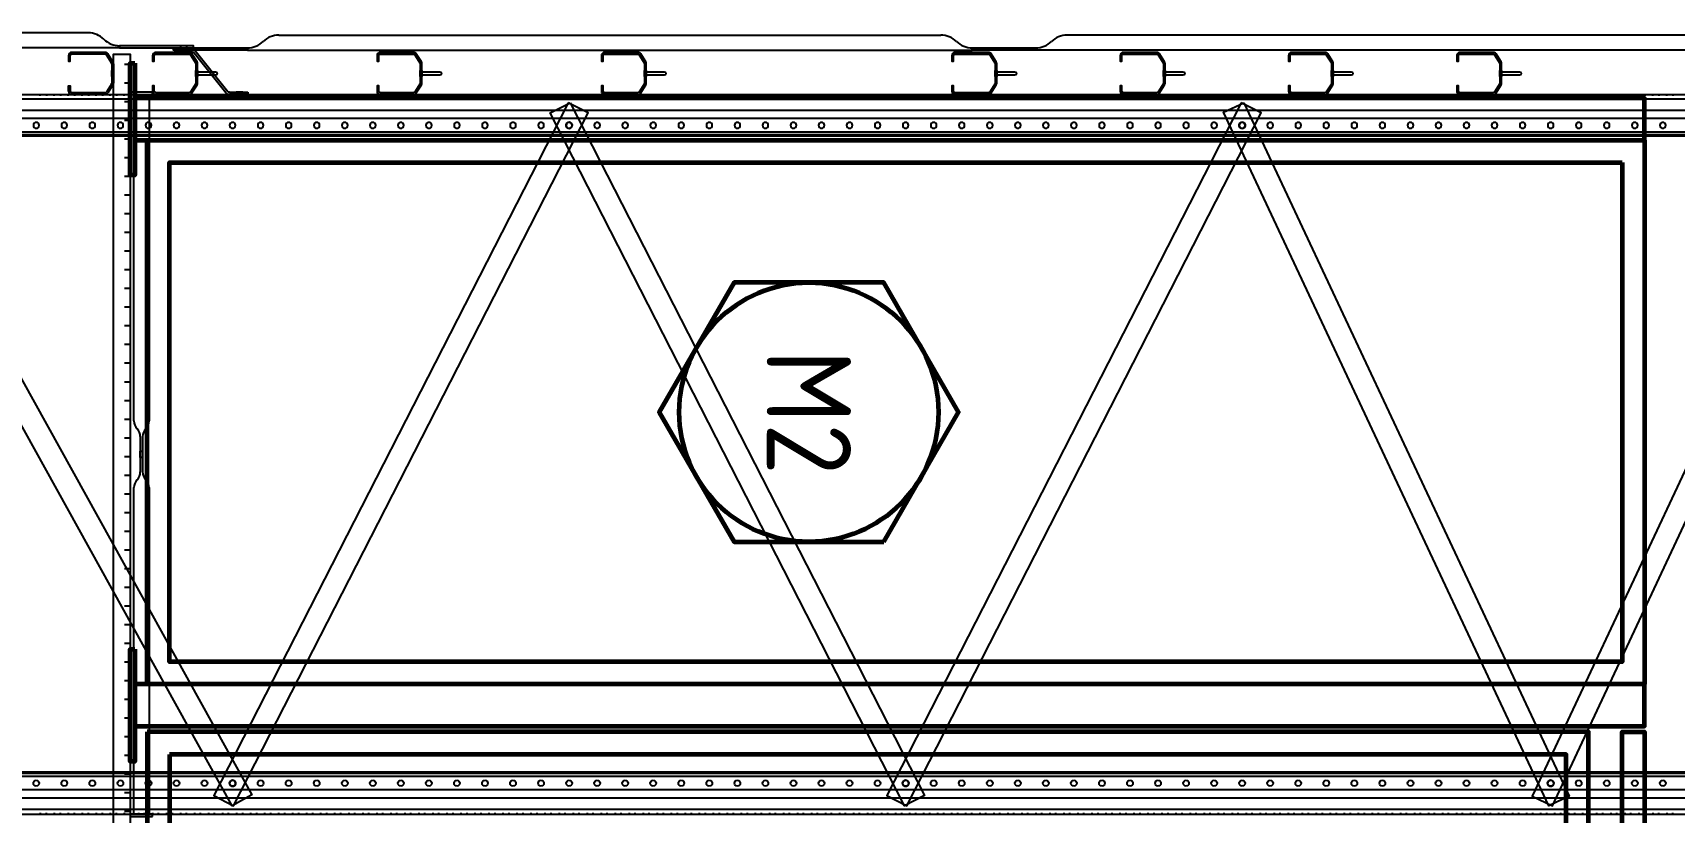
# Model space of a CAD drawing. Header units: millimetres. Extents: x -511490 to -68792, y -77452 to 318982.
# Drawn here: x -508642 to -505716, y 17857 to 19247 of the extents above; entities that cross this region are included whole.
import ezdxf

# ---------------------------------------------------------------- set-up
doc = ezdxf.new("R2010")
doc.units = ezdxf.units.MM
for name, color, linetype, lineweight in [('Fencing', 62, 'Continuous', 60), ('Multishuttle Phantom', 8, 'Continuous', 25), ('P05529 MS Rack Elevation$0$BRACING', 8, 'Continuous', 25), ('P05529 MS Rack Elevation$0$SUPPORTS & BRACKETS', 8, 'Continuous', 25)]:
    doc.layers.add(name, color=color, linetype=linetype, lineweight=lineweight)
doc.layers.add('P05529 MS Rack Elevation$0$Racking', color=8, linetype='Continuous')
doc.layers.add('P05529 MS Rack Plan$0$Racking', color=30, linetype='Continuous')
doc.styles.get("Standard").update_dxf_attribs({"font": 'ISOCP.SHX'})

# ---------------------------------------------------------------- blocks, each defined once
blk = doc.blocks.new('MAINTENANCE_FENCE_ELEV')
at = {"layer": 'Fencing'}
for points in [[(-12, 9151), (-12, 8951), (-20, 8951), (-20, 9151)], [(2680, 9013.5), (2680, 8043.5), (10, 8043.5), (10, 9013.5)], [(2640, 8973.5), (2640, 8083.5), (50, 8083.5), (50, 8973.5)], [(1323.4, 8297.5), (1456.7, 8528.5), (1323.4, 8759.5), (1056.6, 8759.5), (923.3, 8528.5), (1056.6, 8297.5)], [(-12, 8106), (-12, 7906), (-20, 7906), (-20, 8106)], [(10, 7958.5), (10, 6653.5), (2580, 6653.5), (2580, 7958.5)], [(2680, 6653.5), (2640, 6653.5), (2640, 7958.5), (2680, 7958.5)], [(50, 7918.5), (50, 6693.5), (2540, 6693.5), (2540, 7918.5)]]:
    blk.add_lwpolyline(points, close=True, dxfattribs=at)
for points in [[(-12, 9013.5), (2680, 9013.5), (2680, 9088.5), (-12, 9088.5)], [(-12, 7968.5), (2680, 7968.5), (2680, 8043.5), (-12, 8043.5)]]:
    blk.add_lwpolyline(points, dxfattribs=at)
blk.add_circle((1190, 8528.5), 231, dxfattribs=at)
at = {"layer": 'Fencing', "insert": (1190, 8528.5), "char_height": 150, "attachment_point": 5, "rotation": 270}
blk.add_mtext_dynamic_manual_height_columns('M2', width=413.257, gutter_width=12.5, heights=[0], dxfattribs=at)
blk = doc.blocks.new('*U59')
for p, q in [((0, 5750), (0, 5800)), ((8.4, 5800), (8.4, 5750)), ((28.65, 5800), (28.65, 5750)), ((43.13, 5800), (43.13, 5750)), ((67.1, 5800), (67.1, 5750)), ((72.1, 5800), (72.1, 5750)), ((74.5, 5800), (74.5, 5750)), ((0, 5700), (0, 5750)), ((8.4, 5750), (8.4, 5700)), ((28.65, 5750), (28.65, 5700)), ((43.13, 5750), (43.13, 5700)), ((67.1, 5750), (67.1, 5700)), ((72.1, 5750), (72.1, 5700)), ((74.5, 5750), (74.5, 5700)), ((0, 5650), (0, 5700)), ((8.4, 5700), (8.4, 5650)), ((28.65, 5700), (28.65, 5650)), ((43.13, 5700), (43.13, 5650)), ((67.1, 5700), (67.1, 5650)), ((72.1, 5700), (72.1, 5650)), ((74.5, 5700), (74.5, 5650)), ((0, 5600), (0, 5650)), ((8.4, 5650), (8.4, 5600)), ((28.65, 5650), (28.65, 5600)), ((43.13, 5650), (43.13, 5600)), ((67.1, 5650), (67.1, 5600)), ((72.1, 5650), (72.1, 5600)), ((74.5, 5650), (74.5, 5600)), ((0, 5550), (0, 5600)), ((8.4, 5600), (8.4, 5550)), ((28.65, 5600), (28.65, 5550)), ((43.13, 5600), (43.13, 5550)), ((67.1, 5600), (67.1, 5550)), ((72.1, 5600), (72.1, 5550)), ((74.5, 5600), (74.5, 5550)), ((0, 5500), (0, 5550)), ((8.4, 5550), (8.4, 5500)), ((28.65, 5550), (28.65, 5500)), ((43.13, 5550), (43.13, 5500)), ((67.1, 5550), (67.1, 5500)), ((72.1, 5550), (72.1, 5500)), ((74.5, 5550), (74.5, 5500)), ((0, 5450), (0, 5500)), ((8.4, 5500), (8.4, 5450)), ((28.65, 5500), (28.65, 5450)), ((43.13, 5500), (43.13, 5450)), ((67.1, 5500), (67.1, 5450)), ((72.1, 5500), (72.1, 5450)), ((74.5, 5500), (74.5, 5450)), ((0, 5400), (0, 5450)), ((8.4, 5450), (8.4, 5400)), ((28.65, 5450), (28.65, 5400)), ((43.13, 5450), (43.13, 5400)), ((67.1, 5450), (67.1, 5400)), ((72.1, 5450), (72.1, 5400)), ((74.5, 5450), (74.5, 5400)), ((0, 5350), (0, 5400)), ((8.4, 5400), (8.4, 5350)), ((28.65, 5400), (28.65, 5350)), ((43.13, 5400), (43.13, 5350)), ((67.1, 5400), (67.1, 5350)), ((72.1, 5400), (72.1, 5350)), ((74.5, 5400), (74.5, 5350)), ((0, 5300), (0, 5350)), ((8.4, 5350), (8.4, 5300)), ((28.65, 5350), (28.65, 5300)), ((43.13, 5350), (43.13, 5300)), ((67.1, 5350), (67.1, 5300)), ((72.1, 5350), (72.1, 5300)), ((74.5, 5350), (74.5, 5300)), ((0, 5250), (0, 5300)), ((8.4, 5300), (8.4, 5250)), ((28.65, 5300), (28.65, 5250)), ((43.13, 5300), (43.13, 5250)), ((67.1, 5300), (67.1, 5250)), ((72.1, 5300), (72.1, 5250)), ((74.5, 5300), (74.5, 5250)), ((0, 5200), (0, 5250)), ((8.4, 5250), (8.4, 5200)), ((28.65, 5250), (28.65, 5200)), ((43.13, 5250), (43.13, 5200)), ((67.1, 5250), (67.1, 5200)), ((72.1, 5250), (72.1, 5200)), ((74.5, 5250), (74.5, 5200)), ((0, 5150), (0, 5200)), ((8.4, 5200), (8.4, 5150)), ((28.65, 5200), (28.65, 5150)), ((43.13, 5200), (43.13, 5150)), ((67.1, 5200), (67.1, 5150)), ((72.1, 5200), (72.1, 5150)), ((74.5, 5200), (74.5, 5150)), ((0, 5100), (0, 5150)), ((8.4, 5150), (8.4, 5100)), ((28.65, 5150), (28.65, 5100)), ((43.13, 5150), (43.13, 5100)), ((67.1, 5150), (67.1, 5100)), ((72.1, 5150), (72.1, 5100)), ((74.5, 5150), (74.5, 5100)), ((0, 5050), (0, 5100)), ((8.4, 5100), (8.4, 5050)), ((28.65, 5100), (28.65, 5050)), ((43.13, 5100), (43.13, 5050)), ((67.1, 5100), (67.1, 5050)), ((72.1, 5100), (72.1, 5050)), ((74.5, 5100), (74.5, 5050)), ((0, 5000), (0, 5050)), ((8.4, 5050), (8.4, 5000)), ((28.65, 5050), (28.65, 5000)), ((43.13, 5050), (43.13, 5000)), ((67.1, 5050), (67.1, 5000)), ((72.1, 5050), (72.1, 5000)), ((74.5, 5050), (74.5, 5000)), ((0, 4950), (0, 5000)), ((8.4, 5000), (8.4, 4950)), ((28.65, 5000), (28.65, 4950)), ((43.13, 5000), (43.13, 4950)), ((67.1, 5000), (67.1, 4950)), ((72.1, 5000), (72.1, 4950)), ((74.5, 5000), (74.5, 4950)), ((0, 4900), (0, 4950)), ((8.4, 4950), (8.4, 4900)), ((28.65, 4950), (28.65, 4900)), ((43.13, 4950), (43.13, 4900)), ((67.1, 4950), (67.1, 4900)), ((72.1, 4950), (72.1, 4900)), ((74.5, 4950), (74.5, 4900)), ((0, 4850), (0, 4900)), ((8.4, 4900), (8.4, 4850)), ((28.65, 4900), (28.65, 4850)), ((43.13, 4900), (43.13, 4850)), ((67.1, 4900), (67.1, 4850)), ((72.1, 4900), (72.1, 4850)), ((74.5, 4900), (74.5, 4850)), ((0, 4800), (0, 4850)), ((8.4, 4850), (8.4, 4800)), ((28.65, 4850), (28.65, 4800)), ((43.13, 4850), (43.13, 4800)), ((67.1, 4850), (67.1, 4800)), ((72.1, 4850), (72.1, 4800)), ((74.5, 4850), (74.5, 4800)), ((0, 4750), (0, 4800)), ((8.4, 4800), (8.4, 4750)), ((28.65, 4800), (28.65, 4750)), ((43.13, 4800), (43.13, 4750)), ((67.1, 4800), (67.1, 4750)), ((72.1, 4800), (72.1, 4750)), ((74.5, 4800), (74.5, 4750)), ((0, 4700), (0, 4750)), ((8.4, 4750), (8.4, 4700)), ((28.65, 4750), (28.65, 4700)), ((43.13, 4750), (43.13, 4700)), ((67.1, 4750), (67.1, 4700)), ((72.1, 4750), (72.1, 4700)), ((74.5, 4750), (74.5, 4700)), ((0, 4650), (0, 4700)), ((8.4, 4700), (8.4, 4650)), ((28.65, 4700), (28.65, 4650)), ((43.13, 4700), (43.13, 4650)), ((67.1, 4700), (67.1, 4650)), ((72.1, 4700), (72.1, 4650)), ((74.5, 4700), (74.5, 4650)), ((0, 4600), (0, 4650)), ((8.4, 4650), (8.4, 4600)), ((28.65, 4650), (28.65, 4600)), ((43.13, 4650), (43.13, 4600)), ((67.1, 4650), (67.1, 4600)), ((72.1, 4650), (72.1, 4600)), ((74.5, 4650), (74.5, 4600)), ((0, 4550), (0, 4600)), ((8.4, 4600), (8.4, 4550)), ((28.65, 4600), (28.65, 4550)), ((43.13, 4600), (43.13, 4550)), ((67.1, 4600), (67.1, 4550)), ((72.1, 4600), (72.1, 4550)), ((74.5, 4600), (74.5, 4550)), ((0, 4500), (0, 4550)), ((8.4, 4550), (8.4, 4500)), ((28.65, 4550), (28.65, 4500)), ((43.13, 4550), (43.13, 4500)), ((67.1, 4550), (67.1, 4500)), ((72.1, 4550), (72.1, 4500)), ((74.5, 4550), (74.5, 4500)), ((0, 4450), (0, 4500)), ((8.4, 4500), (8.4, 4450)), ((28.65, 4500), (28.65, 4450)), ((43.13, 4500), (43.13, 4450)), ((67.1, 4500), (67.1, 4450)), ((72.1, 4500), (72.1, 4450)), ((74.5, 4500), (74.5, 4450)), ((0, 4400), (0, 4450)), ((8.4, 4450), (8.4, 4400)), ((28.65, 4450), (28.65, 4400)), ((43.13, 4450), (43.13, 4400)), ((67.1, 4450), (67.1, 4400)), ((72.1, 4450), (72.1, 4400)), ((74.5, 4450), (74.5, 4400)), ((0, 4350), (0, 4400)), ((8.4, 4400), (8.4, 4350)), ((28.65, 4400), (28.65, 4350)), ((43.13, 4400), (43.13, 4350)), ((67.1, 4400), (67.1, 4350)), ((72.1, 4400), (72.1, 4350)), ((74.5, 4400), (74.5, 4350)), ((0, 4300), (0, 4350)), ((8.4, 4350), (8.4, 4300)), ((28.65, 4350), (28.65, 4300)), ((43.13, 4350), (43.13, 4300)), ((67.1, 4350), (67.1, 4300)), ((72.1, 4350), (72.1, 4300)), ((74.5, 4350), (74.5, 4300)), ((0, 4250), (0, 4300)), ((8.4, 4300), (8.4, 4250)), ((28.65, 4300), (28.65, 4250)), ((43.13, 4300), (43.13, 4250)), ((67.1, 4300), (67.1, 4250)), ((72.1, 4300), (72.1, 4250)), ((74.5, 4300), (74.5, 4250)), ((0, 4200), (0, 4250)), ((8.4, 4250), (8.4, 4200)), ((28.65, 4250), (28.65, 4200)), ((43.13, 4250), (43.13, 4200)), ((67.1, 4250), (67.1, 4200)), ((72.1, 4250), (72.1, 4200)), ((74.5, 4250), (74.5, 4200)), ((0, 4150), (0, 4200)), ((8.4, 4200), (8.4, 4150)), ((28.65, 4200), (28.65, 4150)), ((43.13, 4200), (43.13, 4150)), ((67.1, 4200), (67.1, 4150)), ((72.1, 4200), (72.1, 4150)), ((74.5, 4200), (74.5, 4150)), ((0, 4100), (0, 4150)), ((8.4, 4150), (8.4, 4100)), ((28.65, 4150), (28.65, 4100)), ((43.13, 4150), (43.13, 4100)), ((67.1, 4150), (67.1, 4100)), ((72.1, 4150), (72.1, 4100)), ((74.5, 4150), (74.5, 4100)), ((0, 4050), (0, 4100)), ((8.4, 4100), (8.4, 4050)), ((28.65, 4100), (28.65, 4050)), ((43.13, 4100), (43.13, 4050)), ((67.1, 4100), (67.1, 4050)), ((72.1, 4100), (72.1, 4050)), ((74.5, 4100), (74.5, 4050)), ((0, 4000), (0, 4050)), ((8.4, 4050), (8.4, 4000)), ((28.65, 4050), (28.65, 4000)), ((43.13, 4050), (43.13, 4000)), ((67.1, 4050), (67.1, 4000)), ((72.1, 4050), (72.1, 4000)), ((74.5, 4050), (74.5, 4000)), ((0, 3950), (0, 4000)), ((8.4, 4000), (8.4, 3950)), ((28.65, 4000), (28.65, 3950)), ((43.13, 4000), (43.13, 3950)), ((67.1, 4000), (67.1, 3950)), ((72.1, 4000), (72.1, 3950)), ((74.5, 4000), (74.5, 3950)), ((0, 3900), (0, 3950)), ((8.4, 3950), (8.4, 3900)), ((28.65, 3950), (28.65, 3900)), ((43.13, 3950), (43.13, 3900)), ((67.1, 3950), (67.1, 3900)), ((72.1, 3950), (72.1, 3900)), ((74.5, 3950), (74.5, 3900)), ((0, 3850), (0, 3900)), ((8.4, 3900), (8.4, 3850)), ((28.65, 3900), (28.65, 3850)), ((43.13, 3900), (43.13, 3850)), ((67.1, 3900), (67.1, 3850)), ((72.1, 3900), (72.1, 3850)), ((74.5, 3900), (74.5, 3850)), ((0, 3800), (0, 3850)), ((8.4, 3850), (8.4, 3800)), ((28.65, 3850), (28.65, 3800)), ((43.13, 3850), (43.13, 3800)), ((67.1, 3850), (67.1, 3800)), ((72.1, 3850), (72.1, 3800)), ((74.5, 3850), (74.5, 3800)), ((0, 3750), (0, 3800)), ((8.4, 3800), (8.4, 3750)), ((28.65, 3800), (28.65, 3750)), ((43.13, 3800), (43.13, 3750)), ((67.1, 3800), (67.1, 3750)), ((72.1, 3800), (72.1, 3750)), ((74.5, 3800), (74.5, 3750)), ((0, 3700), (0, 3750)), ((8.4, 3750), (8.4, 3700)), ((28.65, 3750), (28.65, 3700)), ((43.13, 3750), (43.13, 3700)), ((67.1, 3750), (67.1, 3700)), ((72.1, 3750), (72.1, 3700)), ((74.5, 3750), (74.5, 3700)), ((0, 3650), (0, 3700)), ((8.4, 3700), (8.4, 3650)), ((28.65, 3700), (28.65, 3650)), ((43.13, 3700), (43.13, 3650)), ((67.1, 3700), (67.1, 3650)), ((72.1, 3700), (72.1, 3650)), ((74.5, 3700), (74.5, 3650)), ((0, 3600), (0, 3650)), ((8.4, 3650), (8.4, 3600)), ((28.65, 3650), (28.65, 3600)), ((43.13, 3650), (43.13, 3600)), ((67.1, 3650), (67.1, 3600)), ((72.1, 3650), (72.1, 3600)), ((74.5, 3650), (74.5, 3600)), ((0, 3550), (0, 3600)), ((8.4, 3600), (8.4, 3550)), ((28.65, 3600), (28.65, 3550)), ((43.13, 3600), (43.13, 3550)), ((67.1, 3600), (67.1, 3550)), ((72.1, 3600), (72.1, 3550)), ((74.5, 3600), (74.5, 3550)), ((0, 3500), (0, 3550)), ((8.4, 3550), (8.4, 3500)), ((28.65, 3550), (28.65, 3500)), ((43.13, 3550), (43.13, 3500)), ((67.1, 3550), (67.1, 3500)), ((72.1, 3550), (72.1, 3500)), ((74.5, 3550), (74.5, 3500)), ((0, 3450), (0, 3500)), ((8.4, 3500), (8.4, 3450)), ((28.65, 3500), (28.65, 3450)), ((43.13, 3500), (43.13, 3450)), ((67.1, 3500), (67.1, 3450)), ((72.1, 3500), (72.1, 3450)), ((74.5, 3500), (74.5, 3450)), ((0, 3400), (0, 3450)), ((8.4, 3450), (8.4, 3400)), ((28.65, 3450), (28.65, 3400)), ((43.13, 3450), (43.13, 3400)), ((67.1, 3450), (67.1, 3400)), ((72.1, 3450), (72.1, 3400)), ((74.5, 3450), (74.5, 3400)), ((0, 3350), (0, 3400)), ((8.4, 3400), (8.4, 3350)), ((28.65, 3400), (28.65, 3350)), ((43.13, 3400), (43.13, 3350)), ((67.1, 3400), (67.1, 3350)), ((72.1, 3400), (72.1, 3350)), ((74.5, 3400), (74.5, 3350)), ((0, 3300), (0, 3350)), ((8.4, 3350), (8.4, 3300)), ((28.65, 3350), (28.65, 3300)), ((43.13, 3350), (43.13, 3300)), ((67.1, 3350), (67.1, 3300)), ((72.1, 3350), (72.1, 3300)), ((74.5, 3350), (74.5, 3300)), ((0, 3250), (0, 3300)), ((8.4, 3300), (8.4, 3250)), ((28.65, 3300), (28.65, 3250)), ((43.13, 3300), (43.13, 3250)), ((67.1, 3300), (67.1, 3250)), ((72.1, 3300), (72.1, 3250)), ((74.5, 3300), (74.5, 3250)), ((0, 3200), (0, 3250)), ((8.4, 3250), (8.4, 3200)), ((28.65, 3250), (28.65, 3200)), ((43.13, 3250), (43.13, 3200)), ((67.1, 3250), (67.1, 3200)), ((72.1, 3250), (72.1, 3200)), ((74.5, 3250), (74.5, 3200)), ((0, 3150), (0, 3200)), ((8.4, 3200), (8.4, 3150)), ((28.65, 3200), (28.65, 3150)), ((43.13, 3200), (43.13, 3150)), ((67.1, 3200), (67.1, 3150)), ((72.1, 3200), (72.1, 3150)), ((74.5, 3200), (74.5, 3150)), ((0, 3100), (0, 3150)), ((8.4, 3150), (8.4, 3100)), ((28.65, 3150), (28.65, 3100)), ((43.13, 3150), (43.13, 3100)), ((67.1, 3150), (67.1, 3100)), ((72.1, 3150), (72.1, 3100)), ((74.5, 3150), (74.5, 3100)), ((0, 3050), (0, 3100)), ((8.4, 3100), (8.4, 3050)), ((28.65, 3100), (28.65, 3050)), ((43.13, 3100), (43.13, 3050)), ((67.1, 3100), (67.1, 3050)), ((72.1, 3100), (72.1, 3050)), ((74.5, 3100), (74.5, 3050)), ((0, 3000), (0, 3050)), ((8.4, 3050), (8.4, 3000)), ((28.65, 3050), (28.65, 3000)), ((43.13, 3050), (43.13, 3000)), ((67.1, 3050), (67.1, 3000)), ((72.1, 3050), (72.1, 3000)), ((74.5, 3050), (74.5, 3000)), ((0, 2950), (0, 3000)), ((8.4, 3000), (8.4, 2950)), ((28.65, 3000), (28.65, 2950)), ((43.13, 3000), (43.13, 2950)), ((67.1, 3000), (67.1, 2950)), ((72.1, 3000), (72.1, 2950)), ((74.5, 3000), (74.5, 2950)), ((0, 2900), (0, 2950)), ((8.4, 2950), (8.4, 2900)), ((28.65, 2950), (28.65, 2900)), ((43.13, 2950), (43.13, 2900)), ((67.1, 2950), (67.1, 2900)), ((72.1, 2950), (72.1, 2900)), ((74.5, 2950), (74.5, 2900)), ((0, 2850), (0, 2900)), ((8.4, 2900), (8.4, 2850)), ((28.65, 2900), (28.65, 2850)), ((43.13, 2900), (43.13, 2850)), ((67.1, 2900), (67.1, 2850)), ((72.1, 2900), (72.1, 2850)), ((74.5, 2900), (74.5, 2850)), ((0, 2800), (0, 2850)), ((8.4, 2850), (8.4, 2800)), ((28.65, 2850), (28.65, 2800)), ((43.13, 2850), (43.13, 2800)), ((67.1, 2850), (67.1, 2800)), ((72.1, 2850), (72.1, 2800)), ((74.5, 2850), (74.5, 2800))]:
    blk.add_line(p, q)
for points in [[(2.4, 5757), (0, 5757), (0, 5768), (2.4, 5768)], [(2.4, 5732), (0, 5732), (0, 5743), (2.4, 5743)], [(2.4, 5707), (0, 5707), (0, 5718), (2.4, 5718)], [(2.4, 5682), (0, 5682), (0, 5693), (2.4, 5693)], [(2.4, 5657), (0, 5657), (0, 5668), (2.4, 5668)], [(2.4, 5632), (0, 5632), (0, 5643), (2.4, 5643)], [(2.4, 5607), (0, 5607), (0, 5618), (2.4, 5618)], [(2.4, 5582), (0, 5582), (0, 5593), (2.4, 5593)], [(2.4, 5557), (0, 5557), (0, 5568), (2.4, 5568)], [(2.4, 5532), (0, 5532), (0, 5543), (2.4, 5543)], [(2.4, 5507), (0, 5507), (0, 5518), (2.4, 5518)], [(2.4, 5482), (0, 5482), (0, 5493), (2.4, 5493)], [(2.4, 5457), (0, 5457), (0, 5468), (2.4, 5468)], [(2.4, 5432), (0, 5432), (0, 5443), (2.4, 5443)], [(2.4, 5407), (0, 5407), (0, 5418), (2.4, 5418)], [(2.4, 5382), (0, 5382), (0, 5393), (2.4, 5393)], [(2.4, 5357), (0, 5357), (0, 5368), (2.4, 5368)], [(2.4, 5332), (0, 5332), (0, 5343), (2.4, 5343)], [(2.4, 5307), (0, 5307), (0, 5318), (2.4, 5318)], [(2.4, 5282), (0, 5282), (0, 5293), (2.4, 5293)], [(2.4, 5257), (0, 5257), (0, 5268), (2.4, 5268)], [(2.4, 5232), (0, 5232), (0, 5243), (2.4, 5243)], [(2.4, 5207), (0, 5207), (0, 5218), (2.4, 5218)], [(2.4, 5182), (0, 5182), (0, 5193), (2.4, 5193)], [(2.4, 5157), (0, 5157), (0, 5168), (2.4, 5168)], [(2.4, 5132), (0, 5132), (0, 5143), (2.4, 5143)], [(2.4, 5107), (0, 5107), (0, 5118), (2.4, 5118)], [(2.4, 5082), (0, 5082), (0, 5093), (2.4, 5093)], [(2.4, 5057), (0, 5057), (0, 5068), (2.4, 5068)], [(2.4, 5032), (0, 5032), (0, 5043), (2.4, 5043)], [(2.4, 5007), (0, 5007), (0, 5018), (2.4, 5018)], [(2.4, 4982), (0, 4982), (0, 4993), (2.4, 4993)], [(2.4, 4957), (0, 4957), (0, 4968), (2.4, 4968)], [(2.4, 4932), (0, 4932), (0, 4943), (2.4, 4943)], [(2.4, 4907), (0, 4907), (0, 4918), (2.4, 4918)], [(2.4, 4882), (0, 4882), (0, 4893), (2.4, 4893)], [(2.4, 4857), (0, 4857), (0, 4868), (2.4, 4868)], [(2.4, 4832), (0, 4832), (0, 4843), (2.4, 4843)], [(2.4, 4807), (0, 4807), (0, 4818), (2.4, 4818)], [(2.4, 4782), (0, 4782), (0, 4793), (2.4, 4793)], [(2.4, 4757), (0, 4757), (0, 4768), (2.4, 4768)], [(2.4, 4732), (0, 4732), (0, 4743), (2.4, 4743)], [(2.4, 4707), (0, 4707), (0, 4718), (2.4, 4718)], [(2.4, 4682), (0, 4682), (0, 4693), (2.4, 4693)], [(2.4, 4657), (0, 4657), (0, 4668), (2.4, 4668)], [(2.4, 4632), (0, 4632), (0, 4643), (2.4, 4643)], [(2.4, 4607), (0, 4607), (0, 4618), (2.4, 4618)], [(2.4, 4582), (0, 4582), (0, 4593), (2.4, 4593)], [(2.4, 4557), (0, 4557), (0, 4568), (2.4, 4568)], [(2.4, 4532), (0, 4532), (0, 4543), (2.4, 4543)], [(2.4, 4507), (0, 4507), (0, 4518), (2.4, 4518)], [(2.4, 4482), (0, 4482), (0, 4493), (2.4, 4493)], [(2.4, 4457), (0, 4457), (0, 4468), (2.4, 4468)], [(2.4, 4432), (0, 4432), (0, 4443), (2.4, 4443)], [(2.4, 4407), (0, 4407), (0, 4418), (2.4, 4418)], [(2.4, 4382), (0, 4382), (0, 4393), (2.4, 4393)], [(2.4, 4357), (0, 4357), (0, 4368), (2.4, 4368)], [(2.4, 4332), (0, 4332), (0, 4343), (2.4, 4343)], [(2.4, 4307), (0, 4307), (0, 4318), (2.4, 4318)], [(2.4, 4282), (0, 4282), (0, 4293), (2.4, 4293)], [(2.4, 4257), (0, 4257), (0, 4268), (2.4, 4268)], [(2.4, 4232), (0, 4232), (0, 4243), (2.4, 4243)], [(2.4, 4207), (0, 4207), (0, 4218), (2.4, 4218)], [(2.4, 4182), (0, 4182), (0, 4193), (2.4, 4193)], [(2.4, 4157), (0, 4157), (0, 4168), (2.4, 4168)], [(2.4, 4132), (0, 4132), (0, 4143), (2.4, 4143)], [(2.4, 4107), (0, 4107), (0, 4118), (2.4, 4118)], [(2.4, 4082), (0, 4082), (0, 4093), (2.4, 4093)], [(2.4, 4057), (0, 4057), (0, 4068), (2.4, 4068)], [(2.4, 4032), (0, 4032), (0, 4043), (2.4, 4043)], [(2.4, 4007), (0, 4007), (0, 4018), (2.4, 4018)], [(2.4, 3982), (0, 3982), (0, 3993), (2.4, 3993)], [(2.4, 3957), (0, 3957), (0, 3968), (2.4, 3968)], [(2.4, 3932), (0, 3932), (0, 3943), (2.4, 3943)], [(2.4, 3907), (0, 3907), (0, 3918), (2.4, 3918)], [(2.4, 3882), (0, 3882), (0, 3893), (2.4, 3893)], [(2.4, 3857), (0, 3857), (0, 3868), (2.4, 3868)], [(2.4, 3832), (0, 3832), (0, 3843), (2.4, 3843)], [(2.4, 3807), (0, 3807), (0, 3818), (2.4, 3818)], [(2.4, 3782), (0, 3782), (0, 3793), (2.4, 3793)], [(2.4, 3757), (0, 3757), (0, 3768), (2.4, 3768)], [(2.4, 3732), (0, 3732), (0, 3743), (2.4, 3743)], [(2.4, 3707), (0, 3707), (0, 3718), (2.4, 3718)], [(2.4, 3682), (0, 3682), (0, 3693), (2.4, 3693)], [(2.4, 3657), (0, 3657), (0, 3668), (2.4, 3668)], [(2.4, 3632), (0, 3632), (0, 3643), (2.4, 3643)], [(2.4, 3607), (0, 3607), (0, 3618), (2.4, 3618)], [(2.4, 3582), (0, 3582), (0, 3593), (2.4, 3593)], [(2.4, 3557), (0, 3557), (0, 3568), (2.4, 3568)], [(2.4, 3532), (0, 3532), (0, 3543), (2.4, 3543)], [(2.4, 3507), (0, 3507), (0, 3518), (2.4, 3518)], [(2.4, 3482), (0, 3482), (0, 3493), (2.4, 3493)], [(2.4, 3457), (0, 3457), (0, 3468), (2.4, 3468)], [(2.4, 3432), (0, 3432), (0, 3443), (2.4, 3443)], [(2.4, 3407), (0, 3407), (0, 3418), (2.4, 3418)], [(2.4, 3382), (0, 3382), (0, 3393), (2.4, 3393)], [(2.4, 3357), (0, 3357), (0, 3368), (2.4, 3368)], [(2.4, 3332), (0, 3332), (0, 3343), (2.4, 3343)], [(2.4, 3307), (0, 3307), (0, 3318), (2.4, 3318)], [(2.4, 3282), (0, 3282), (0, 3293), (2.4, 3293)], [(2.4, 3257), (0, 3257), (0, 3268), (2.4, 3268)], [(2.4, 3232), (0, 3232), (0, 3243), (2.4, 3243)], [(2.4, 3207), (0, 3207), (0, 3218), (2.4, 3218)], [(2.4, 3182), (0, 3182), (0, 3193), (2.4, 3193)], [(2.4, 3157), (0, 3157), (0, 3168), (2.4, 3168)], [(2.4, 3132), (0, 3132), (0, 3143), (2.4, 3143)], [(2.4, 3107), (0, 3107), (0, 3118), (2.4, 3118)], [(2.4, 3082), (0, 3082), (0, 3093), (2.4, 3093)], [(2.4, 3057), (0, 3057), (0, 3068), (2.4, 3068)], [(2.4, 3032), (0, 3032), (0, 3043), (2.4, 3043)], [(2.4, 3007), (0, 3007), (0, 3018), (2.4, 3018)], [(2.4, 2982), (0, 2982), (0, 2993), (2.4, 2993)], [(2.4, 2957), (0, 2957), (0, 2968), (2.4, 2968)], [(2.4, 2932), (0, 2932), (0, 2943), (2.4, 2943)], [(2.4, 2907), (0, 2907), (0, 2918), (2.4, 2918)], [(2.4, 2882), (0, 2882), (0, 2893), (2.4, 2893)], [(2.4, 2857), (0, 2857), (0, 2868), (2.4, 2868)]]:
    blk.add_lwpolyline(points)
for centre, start, end in [((55, 5750), 0, 180), ((55, 5750), 180, 0), ((55, 5700), 0, 180), ((55, 5700), 180, 0), ((55, 5650), 0, 180), ((55, 5650), 180, 0), ((55, 5600), 0, 180), ((55, 5600), 180, 0), ((55, 5550), 0, 180), ((55, 5550), 180, 0), ((55, 5500), 0, 180), ((55, 5500), 180, 0), ((55, 5450), 0, 180), ((55, 5450), 180, 0), ((55, 5400), 0, 180), ((55, 5400), 180, 0), ((55, 5350), 0, 180), ((55, 5350), 180, 0), ((55, 5300), 0, 180), ((55, 5300), 180, 0), ((55, 5250), 0, 180), ((55, 5250), 180, 0), ((55, 5200), 0, 180), ((55, 5200), 180, 0), ((55, 5150), 0, 180), ((55, 5150), 180, 0), ((55, 5100), 0, 180), ((55, 5100), 180, 0), ((55, 5050), 0, 180), ((55, 5050), 180, 0), ((55, 5000), 0, 180), ((55, 5000), 180, 0), ((55, 4950), 0, 180), ((55, 4950), 180, 0), ((55, 4900), 0, 180), ((55, 4900), 180, 0), ((55, 4850), 0, 180), ((55, 4850), 180, 0), ((55, 4800), 0, 180), ((55, 4800), 180, 0), ((55, 4750), 0, 180), ((55, 4750), 180, 0), ((55, 4700), 0, 180), ((55, 4700), 180, 0), ((55, 4650), 0, 180), ((55, 4650), 180, 0), ((55, 4600), 0, 180), ((55, 4600), 180, 0), ((55, 4550), 0, 180), ((55, 4550), 180, 0), ((55, 4500), 0, 180), ((55, 4500), 180, 0), ((55, 4450), 0, 180), ((55, 4450), 180, 0), ((55, 4400), 0, 180), ((55, 4400), 180, 0), ((55, 4350), 0, 180), ((55, 4350), 180, 0), ((55, 4300), 0, 180), ((55, 4300), 180, 0), ((55, 4250), 0, 180), ((55, 4250), 180, 0), ((55, 4200), 0, 180), ((55, 4200), 180, 0), ((55, 4150), 0, 180), ((55, 4150), 180, 0), ((55, 4100), 0, 180), ((55, 4100), 180, 0), ((55, 4050), 0, 180), ((55, 4050), 180, 0), ((55, 4000), 0, 180), ((55, 4000), 180, 0), ((55, 3950), 0, 180), ((55, 3950), 180, 0), ((55, 3900), 0, 180), ((55, 3900), 180, 0), ((55, 3850), 0, 180), ((55, 3850), 180, 0), ((55, 3800), 0, 180), ((55, 3800), 180, 0), ((55, 3750), 0, 180), ((55, 3750), 180, 0), ((55, 3700), 0, 180), ((55, 3700), 180, 0), ((55, 3650), 0, 180), ((55, 3650), 180, 0), ((55, 3600), 0, 180), ((55, 3600), 180, 0), ((55, 3550), 0, 180), ((55, 3550), 180, 0), ((55, 3500), 0, 180), ((55, 3500), 180, 0), ((55, 3450), 0, 180), ((55, 3450), 180, 0), ((55, 3400), 0, 180), ((55, 3400), 180, 0), ((55, 3350), 0, 180), ((55, 3350), 180, 0), ((55, 3300), 0, 180), ((55, 3300), 180, 0), ((55, 3250), 0, 180), ((55, 3250), 180, 0), ((55, 3200), 0, 180), ((55, 3200), 180, 0), ((55, 3150), 0, 180), ((55, 3150), 180, 0), ((55, 3100), 0, 180), ((55, 3100), 180, 0), ((55, 3050), 0, 180), ((55, 3050), 180, 0), ((55, 3000), 0, 180), ((55, 3000), 180, 0), ((55, 2950), 0, 180), ((55, 2950), 180, 0), ((55, 2900), 0, 180), ((55, 2900), 180, 0), ((55, 2850), 0, 180), ((55, 2850), 180, 0)]:
    blk.add_arc(centre, 5.2, start, end)
blk = doc.blocks.new('*U60')
blk.add_lwpolyline([(-40.3, 0.5), (1193.9, 684.5), (1213.3, 649.5), (-20.9, -34.5)], close=True)
for centre in [(1173, 650), (0, 0)]:
    blk.add_circle(centre, 5.5)
blk = doc.blocks.new('*U56')
blk.add_lwpolyline([(-40.3, 1.9), (1195.1, 633.7), (1213.3, 598.1), (-22.1, -33.7)], close=True)
for centre in [(1173, 600), (0, 0)]:
    blk.add_circle(centre, 5.5)
blk = doc.blocks.new('*U57')
blk.add_lwpolyline([(-40.2, 3.2), (1196.2, 583), (1213.2, 546.8), (-23.2, -33)], close=True)
for centre in [(1173, 550), (0, 0)]:
    blk.add_circle(centre, 5.5)
blk = doc.blocks.new('*U30')
blk.add_lwpolyline([(-6, -52), (-15.4, -52), (-15.4, -55), (-6, -55, 0.414214), (0, -49), (0, 10, 0.256291), (-2.8, 15.1), (-16.9, 24.1, 0.142766), (-20.1, 25), (-54.9, 25, 0.142766), (-58.1, 24.1), (-72.2, 15.1, 0.256291), (-75, 10), (-75, -49, 0.414214), (-69, -55), (-59.6, -55), (-59.6, -52), (-69, -52, -0.414214), (-72, -49), (-72, 10, -0.256291), (-70.6, 12.5), (-56.5, 21.5, -0.142766), (-54.9, 22), (-20.1, 22, -0.142766), (-18.5, 21.5), (-4.4, 12.5, -0.256291), (-3, 10), (-3, -49, -0.414214)], format="xyb", close=True)
for points in [[(-75, 5.5), (-72, 5.5), (-72, -5.5), (-75, -5.5)], [(-43, 25), (-32, 25), (-32, 22), (-43, 22)], [(-3, 5.5), (0, 5.5), (0, -5.5), (-3, -5.5)], [(-75, -19.5), (-72, -19.5), (-72, -30.5), (-75, -30.5)], [(-3, -19.5), (0, -19.5), (0, -30.5), (-3, -30.5)]]:
    blk.add_lwpolyline(points, close=True)
blk = doc.blocks.new('*U52')
for p, q in [((610, 2), (673, 2)), ((610, -2), (673, -2))]:
    blk.add_line(p, q)
for points in [[(0, 20), (-4, 20), (-4, -20), (0, -20)], [(636, 2), (647, 2), (647, -2), (636, -2)], [(1287, 20), (1283, 20), (1283, -20), (1287, -20)]]:
    blk.add_lwpolyline(points, close=True)
for points in [[(582, -13.5), (0, -13.5), (0, 13.5), (582, 13.5)], [(701, 13.5), (1283, 13.5), (1283, -13.5), (701, -13.5)]]:
    blk.add_lwpolyline(points)
for centre, start, end in [((582, -6.5), 45.5409, 90), ((610, 22), 225.5409, 270), ((673, 22), 270, 314.4591), ((701, -6.5), 90, 134.4591), ((582, 6.5), 270, 314.4591), ((610, -22), 90, 134.4591), ((673, -22), 45.5409, 90), ((701, 6.5), 225.5409, 270)]:
    blk.add_arc(centre, 20, start, end)
blk = doc.blocks.new('*U53')
for p, q in [((4, 15), (0, 15)), ((0, 15), (0, -18.1)), ((4, -18.1), (4, 15)), ((3, -24.3), (73.5, -80.7)), ((76, -77.6), (5.5, -21.2)), ((75, -83.8), (75, -115)), ((79, -115), (79, -83.8)), ((75, -115), (79, -115))]:
    blk.add_line(p, q)
for points in [[(0, 6), (4, 6), (4, -6), (0, -6)], [(75, -94), (79, -94), (79, -106), (75, -106)]]:
    blk.add_lwpolyline(points, close=True)
for centre, radius, start, end in [((8, -18.1), 8, 180, 231.3402), ((8, -18.1), 4, 180, 231.3402), ((71, -83.8), 4, 0, 51.3402), ((71, -83.8), 8, 0, 51.3402)]:
    blk.add_arc(centre, radius, start, end)
blk = doc.blocks.new('P05529 MS Rack Elevation$0$PLAN BRACE END')
at = {"layer": 'P05529 MS Rack Elevation$0$BRACING'}
blk.add_blockref('*U52', (-1284, -75), dxfattribs=at)
at = {"layer": 'P05529 MS Rack Elevation$0$SUPPORTS & BRACKETS', "xscale": -1}
blk.add_blockref('*U53', (-1284, 100), dxfattribs=at)
blk = doc.blocks.new('*U42')
for p, q in [((0, 3084.5), (4, 3084.5)), ((0, 3073.5), (4, 3073.5)), ((4, 2965.1), (4, 1596.3)), ((-22.9, 2909.1), (-22.9, 1652.4))]:
    blk.add_line(p, q)
blk.add_lwpolyline([(4, 2965.1), (4, 3097.1), (0, 3097.1), (0, 2965.1), (4, 2965.1)])
for centre, start, end in [((-40, 2965.1), 315.5409, 0), ((17.1, 2909.1), 135.5409, 180)]:
    blk.add_arc(centre, 40, start, end)
blk = doc.blocks.new('*U41')
for p, q in [((4, 2811.1), (4, 1519.4)), ((-22.9, 2755.1), (-22.9, 1575.4)), ((0, 1468.3), (4, 1468.3)), ((0, 1457.3), (4, 1457.3)), ((4, 113.9), (4, 1406.2)), ((-22.9, 169.9), (-22.9, 1350.2)), ((0, 5.5), (4, 5.5)), ((0, -5.5), (4, -5.5))]:
    blk.add_line(p, q)
blk.add_lwpolyline([(4, 1406.2), (0, 1406.2), (0, 1519.4), (4, 1519.4)], close=True)
blk.add_lwpolyline([(4, 113.9), (4, -18.1), (0, -18.1), (0, 113.9), (4, 113.9)])
for centre, start, end in [((17.1, 1575.4), 180, 224.4591), ((-40, 1519.4), 0, 44.4591), ((-40, 1406.2), 315.5409, 0), ((17.1, 1350.2), 135.5409, 180), ((17.1, 169.9), 180, 224.4591), ((-40, 113.9), 0, 44.4591)]:
    blk.add_arc(centre, 40, start, end)
blk = doc.blocks.new('P05529 MS Rack Elevation$0$Backstops')
at = {"layer": 'P05529 MS Rack Elevation$0$Racking'}
blk.add_lwpolyline([(0, 3.15), (31.85, 3.15, -1), (31.85, -3.15), (0, -3.15)], format="xyb", dxfattribs=at)
blk = doc.blocks.new('P06197 MS Rack Elevations$0$GRATING PANEL MAINT SIDE')
for p, q in [((-30, 18315.45), (-20, 18315.45)), ((-30, 18282.15), (-20, 18282.15)), ((-30, 18248.85), (-20, 18248.85)), ((-30, 18215.55), (-20, 18215.55)), ((-30, 18182.25), (-20, 18182.25)), ((-30, 18148.95), (-20, 18148.95)), ((-30, 18115.65), (-20, 18115.65)), ((-30, 18082.35), (-20, 18082.35)), ((-30, 18049.05), (-20, 18049.05)), ((-30, 18015.75), (-20, 18015.75)), ((-30, 17982.45), (-20, 17982.45)), ((-30, 17949.15), (-20, 17949.15)), ((-30, 17915.85), (-20, 17915.85)), ((-30, 17882.55), (-20, 17882.55)), ((-30, 17849.25), (-20, 17849.25)), ((-30, 17815.95), (-20, 17815.95)), ((-30, 17782.65), (-20, 17782.65)), ((-30, 17749.35), (-20, 17749.35)), ((-30, 17716.05), (-20, 17716.05)), ((-30, 17682.75), (-20, 17682.75)), ((-30, 17649.45), (-20, 17649.45)), ((-30, 17616.15), (-20, 17616.15)), ((-30, 17582.85), (-20, 17582.85)), ((-30, 17549.55), (-20, 17549.55)), ((-30, 17516.25), (-20, 17516.25)), ((-30, 17482.95), (-20, 17482.95)), ((-30, 17449.65), (-20, 17449.65)), ((-30, 17416.35), (-20, 17416.35)), ((-30, 17383.05), (-20, 17383.05)), ((-30, 17349.75), (-20, 17349.75)), ((-30, 17316.45), (-20, 17316.45)), ((-30, 17283.15), (-20, 17283.15)), ((-30, 17249.85), (-20, 17249.85)), ((-30, 17216.55), (-20, 17216.55)), ((-30, 17183.25), (-20, 17183.25)), ((-30, 17149.95), (-20, 17149.95)), ((-30, 17116.65), (-20, 17116.65)), ((-30, 17083.35), (-20, 17083.35)), ((-30, 17050.05), (-20, 17050.05)), ((-30, 17016.75), (-20, 17016.75)), ((-30, 16983.45), (-20, 16983.45))]:
    blk.add_line(p, q)
blk.add_lwpolyline([(0, 0), (0, 18334), (-30, 18334), (-30, 0)], close=True)
blk = doc.blocks.new('P06197 MS Rack Elevations$0$CB SECT')
for p, q in [((0, 10), (0, -49)), ((16.9, 24.1), (2.8, 15.1)), ((3, 10), (3, -49)), ((18.5, 21.5), (4.4, 12.5)), ((20.1, 25), (54.9, 25)), ((20.1, 22), (54.9, 22)), ((56.5, 21.5), (70.6, 12.5)), ((58.1, 24.1), (72.2, 15.1)), ((72, 10), (72, -49)), ((75, 10), (75, -49))]:
    blk.add_line(p, q)
for points in [[(0, 5.5), (3, 5.5), (3, -5.5), (0, -5.5)], [(32, 25), (43, 25), (43, 22), (32, 22)], [(72, 5.5), (75, 5.5), (75, -5.5), (72, -5.5)], [(0, -19.5), (3, -19.5), (3, -30.5), (0, -30.5)], [(72, -19.5), (75, -19.5), (75, -30.5), (72, -30.5)]]:
    blk.add_lwpolyline(points, close=True)
for points in [[(6, -55), (15.4, -55), (15.4, -52), (6, -52)], [(69, -55), (59.6, -55), (59.6, -52), (69, -52)]]:
    blk.add_lwpolyline(points)
for centre, radius, start, end in [((6, 10), 6, 122.5, 180), ((6, 10), 3, 122.5, 180), ((20.1, 19), 6, 90, 122.5), ((20.1, 19), 3, 90, 122.5), ((54.9, 19), 6, 57.5, 90), ((54.9, 19), 3, 57.5, 90), ((69, 10), 3, 0, 57.5), ((69, 10), 6, 0, 57.5), ((6, -49), 6, 180, 270), ((6, -49), 3, 180, 270), ((69, -49), 3, 270, 0), ((69, -49), 6, 270, 0)]:
    blk.add_arc(centre, radius, start, end)
blk = doc.blocks.new('Multishuttle')
at = {"layer": 'Multishuttle Phantom', "color": 8, "rotation": 270}
for name, p in [('*U42', (37.5, 9182)), ('*U41', (3116.5, 9178)), ('P05529 MS Rack Elevation$0$PLAN BRACE END', (3116.5, 7811)), ('P06197 MS Rack Elevations$0$CB SECT', (2966.5, 9170)), ('*U30', (3116.5, 9095)), ('*U30', (3516.5, 9095)), ('*U30', (3916.5, 9095)), ('*U30', (4541.5, 9095)), ('*U30', (4841.5, 9095)), ('*U30', (5141.5, 9095)), ('*U30', (5441.5, 9095)), ('*U59', (4, 9095)), ('*U60', (2554, 9040)), ('*U56', (3804, 9040)), ('*U57', (5004, 9040))]:
    blk.add_blockref(name, p, dxfattribs=at)
at = {"layer": 'Multishuttle Phantom', "color": 8, "xscale": -1}
blk.add_blockref('P06197 MS Rack Elevations$0$GRATING PANEL MAINT SIDE', (2991.5, -9167), dxfattribs=at)
at = {"layer": 'Multishuttle Phantom', "color": 8}
for p in [(3141.5, 9132.5), (3541.5, 9132.5), (3941.5, 9132.5), (4566.5, 9132.5), (4866.5, 9132.5), (5166.5, 9132.5), (5466.5, 9132.5)]:
    blk.add_blockref('P05529 MS Rack Elevation$0$Backstops', p, dxfattribs=at)
at = {"layer": 'Multishuttle Phantom', "color": 8, "extrusion": (0, 0, -1), "zscale": -1}
for name, p, rotation in [('*U56', (-3804, 9040), 270), ('*U56', (-5004, 9040), 270), ('*U57', (-6104, 9040), 270), ('*U59', (-4, 7812), 90)]:
    blk.add_blockref(name, p, dxfattribs=dict(at, rotation=rotation))

msp = doc.modelspace()

# ---------------------------------------------------------------- block references
at = {"layer": 'Multishuttle Phantom'}
msp.add_blockref('Multishuttle', (-511490, 10042), dxfattribs=at)
at = {"layer": 'P05529 MS Rack Plan$0$Racking'}
msp.add_blockref('MAINTENANCE_FENCE_ELEV', (-508448.5, 10042), dxfattribs=at)

doc.saveas('drawing.dxf')
